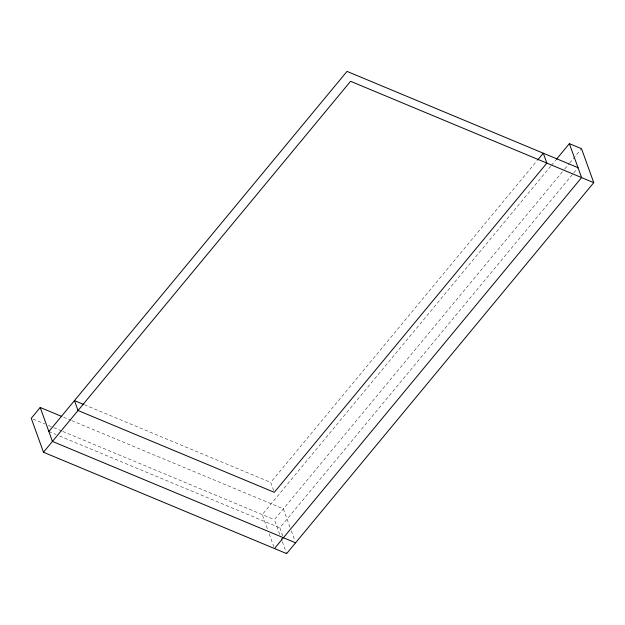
<?xml version="1.0" encoding="UTF-8"?>
<svg xmlns="http://www.w3.org/2000/svg" width="625" height="625" viewBox="0 0 625 625"><rect width="100%" height="100%" fill="white"/><g stroke="black" fill="none" stroke-linecap="round" stroke-linejoin="round"><path stroke-width="0.47" stroke-dasharray="3.12 2.34" d="M273.641 490.523L270.727 482.422L537.062 160.727M550.719 166.172L262.258 514.594L267.547 529.273M551.344 165.422L555.695 160.164M279.703 534.336L274.422 519.664L564.125 169.742M564.742 168.992L569.094 163.734M569.719 162.984L581.531 148.711M282.789 535.922L279.875 527.82L573.047 173.703M573.672 172.953L577.406 168.445M84.359 404.734L270.727 482.422M63.625 417.234L70.828 420.242M71.727 420.617L283.375 508.844L289.984 527.188M33.055 419.047L44.758 423.93M48.359 425.43L52.867 427.305M53.766 427.68L61.875 431.062M62.773 431.438L274.422 519.664M48.867 431.523L56.055 434.516M59.648 436.016L279.875 527.82M291.305 530.859L294.938 540.953M281.023 538.008L282.016 540.766M282.344 541.68L286.641 553.609M269.195 533.859L273.82 546.703"/><path stroke-width="0.94" d="M61.82 416.484L40.211 407.477L31.25 418.297L43.469 452.242L286.641 553.609L593.75 182.656L581.531 148.711L569.367 143.648L556.312 159.414M48.867 431.523L347.016 71.391L578.023 167.688M43.469 452.242L350.578 81.297L593.75 182.656M537.688 159.977L543.289 153.211L546.852 163.109L274.289 492.328L78.023 410.508L74.453 400.609L83.461 404.359M274.484 548.539L581.594 177.594L569.367 143.648M295.594 542.789L52.43 441.422L40.211 407.477"/></g></svg>
